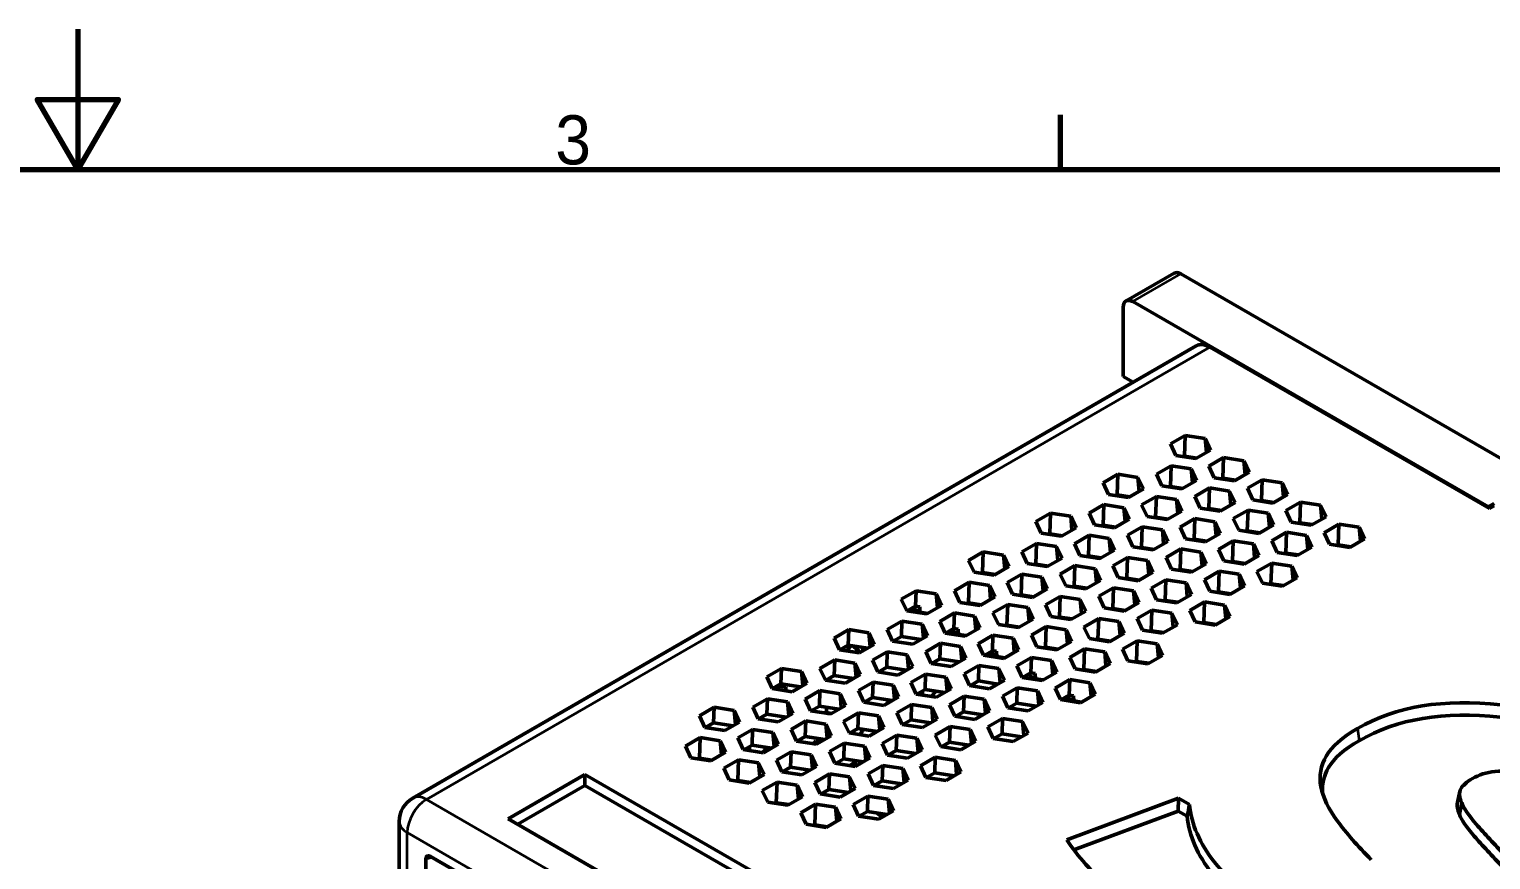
# Model space of a CAD drawing. Header units: millimetres. Extents: x 16 to 1137, y -51 to 344.
# Drawn here: x 229.4 to 336.9, y 282.8 to 343.9 of the extents above; entities that cross this region are included whole.
import ezdxf

# ---------------------------------------------------------------- set-up
doc = ezdxf.new("R2010")
doc.units = ezdxf.units.MM
doc.header["$LTSCALE"] = 1.2
doc.layers.get('0').update_dxf_attribs({"lineweight": 25})
for name, color, linetype, lineweight in [('경계(ISO)', 7, 'Continuous', 70), ('외형선(ISO)', 7, 'Continuous', 50), ('좁은 외형선(ISO)', 7, 'Continuous', 35)]:
    doc.layers.add(name, color=color, linetype=linetype, lineweight=lineweight)
doc.styles.get("Standard").update_dxf_attribs({"font": ''})
doc.styles.get('Standard').set_extended_font_data('Gulim')

# ---------------------------------------------------------------- blocks, each defined once
blk = doc.blocks.new('경계 Default Border')
at = {"layer": '경계(ISO)'}
blk.add_line((280, 287), (280, 290.9), dxfattribs=at)
at = {"layer": '경계(ISO)', "flags": 128}
for points in [[(210, 297), (210, 287), (207.11, 292), (212.89, 292), (210, 287)], [(10, 10), (10, 287), (410, 287), (410, 10), (10, 10)]]:
    blk.add_lwpolyline(points, dxfattribs=at)
at = {"layer": '경계(ISO)', "insert": (244.01, 287.32), "char_height": 3.5, "attachment_point": 7}
blk.add_mtext('3', dxfattribs=at)

msp = doc.modelspace()

# ---------------------------------------------------------------- linework, layer by layer
at = {"layer": '외형선(ISO)', "color": 7}
for p, q in [((313.629, 325.948), (310.094, 323.906)), ((405.346, 273.234), (314.129, 325.898)), ((310.594, 323.857), (336.757, 308.752)), ((309.887, 318.345), (309.887, 323.449)), ((257.624, 287.334), (315.253, 320.607)), ((336.83, 308.628), (316.253, 320.508)), ((309.887, 318.345), (310.612, 317.927)), ((313.361, 313.388), (314.443, 314.012)), ((314.443, 314.012), (314.391, 312.492)), ((314.443, 314.012), (315.921, 313.784)), ((313.757, 312.535), (313.361, 313.388)), ((316.317, 312.931), (315.235, 312.306)), ((315.921, 313.784), (316.317, 312.931)), ((315.921, 313.784), (316.016, 312.757)), ((315.235, 312.306), (313.757, 312.535)), ((314.391, 312.492), (314.315, 312.448)), ((315.311, 312.35), (314.391, 312.492)), ((316.19, 311.755), (317.272, 312.379)), ((317.272, 312.379), (317.219, 310.859)), ((317.272, 312.379), (318.749, 312.151)), ((318.749, 312.151), (319.145, 311.298)), ((318.749, 312.151), (318.844, 311.124)), ((308.412, 310.53), (309.493, 311.155)), ((309.493, 311.155), (309.441, 309.634)), ((309.493, 311.155), (310.971, 310.926)), ((310.971, 310.926), (311.367, 310.073)), ((310.971, 310.926), (311.066, 309.899)), ((312.326, 311.157), (313.408, 311.782)), ((312.722, 310.304), (312.326, 311.157)), ((313.408, 311.782), (313.356, 310.261)), ((313.408, 311.782), (314.886, 311.553)), ((314.886, 311.553), (315.282, 310.7)), ((314.886, 311.553), (314.98, 310.526)), ((316.586, 310.902), (316.19, 311.755)), ((318.064, 310.673), (316.586, 310.902)), ((317.219, 310.859), (317.143, 310.815)), ((318.139, 310.717), (317.219, 310.859)), ((319.145, 311.298), (318.064, 310.673)), ((319.018, 310.122), (320.1, 310.746)), ((320.1, 310.746), (320.048, 309.226)), ((320.1, 310.746), (321.578, 310.518)), ((308.808, 309.677), (308.412, 310.53)), ((310.285, 309.448), (308.808, 309.677)), ((311.367, 310.073), (310.285, 309.448)), ((314.2, 310.075), (312.722, 310.304)), ((313.356, 310.261), (313.28, 310.218)), ((314.276, 310.119), (313.356, 310.261)), ((314.118, 310.088), (314.117, 310.144)), ((315.282, 310.7), (314.2, 310.075)), ((315.154, 309.524), (316.236, 310.149)), ((316.236, 310.149), (316.184, 308.628)), ((316.236, 310.149), (317.714, 309.92)), ((317.714, 309.92), (318.11, 309.067)), ((317.714, 309.92), (317.809, 308.893)), ((319.414, 309.269), (319.018, 310.122)), ((321.974, 309.665), (320.892, 309.04)), ((321.578, 310.518), (321.974, 309.665)), ((321.578, 310.518), (321.673, 309.491)), ((307.376, 308.299), (308.458, 308.924)), ((308.458, 308.924), (308.406, 307.404)), ((308.458, 308.924), (309.936, 308.695)), ((309.441, 309.634), (309.365, 309.591)), ((310.361, 309.492), (309.441, 309.634)), ((309.936, 308.695), (310.332, 307.842)), ((309.936, 308.695), (310.031, 307.668)), ((311.24, 308.897), (312.322, 309.522)), ((311.636, 308.044), (311.24, 308.897)), ((312.322, 309.522), (312.27, 308.001)), ((312.322, 309.522), (313.8, 309.293)), ((313.8, 309.293), (314.196, 308.44)), ((313.8, 309.293), (313.894, 308.266)), ((315.55, 308.671), (315.154, 309.524)), ((317.028, 308.442), (315.55, 308.671)), ((316.184, 308.628), (316.108, 308.585)), ((317.104, 308.486), (316.184, 308.628)), ((318.11, 309.067), (317.028, 308.442)), ((320.892, 309.04), (319.414, 309.269)), ((320.048, 309.226), (319.972, 309.182)), ((320.968, 309.084), (320.048, 309.226)), ((321.847, 308.489), (322.928, 309.113)), ((322.928, 309.113), (322.876, 307.593)), ((322.928, 309.113), (324.406, 308.885)), ((324.406, 308.885), (324.802, 308.032)), ((324.406, 308.885), (324.501, 307.858)), ((336.757, 308.752), (337.181, 308.997)), ((336.757, 308.67), (336.757, 308.752)), ((336.83, 308.628), (337.184, 308.832)), ((303.462, 307.672), (304.544, 308.297)), ((303.858, 306.819), (303.462, 307.672)), ((304.544, 308.297), (304.491, 306.777)), ((304.544, 308.297), (306.022, 308.068)), ((306.022, 308.068), (306.418, 307.215)), ((306.022, 308.068), (306.116, 307.041)), ((307.772, 307.446), (307.376, 308.299)), ((310.332, 307.842), (309.25, 307.217)), ((313.114, 307.815), (311.636, 308.044)), ((312.27, 308.001), (312.194, 307.958)), ((313.19, 307.859), (312.27, 308.001)), ((312.755, 307.871), (312.755, 307.926)), ((314.196, 308.44), (313.114, 307.815)), ((314.068, 307.264), (315.15, 307.889)), ((315.15, 307.889), (315.098, 306.368)), ((315.15, 307.889), (316.628, 307.66)), ((316.628, 307.66), (317.024, 306.807)), ((316.628, 307.66), (316.723, 306.633)), ((317.983, 307.891), (319.065, 308.516)), ((318.379, 307.038), (317.983, 307.891)), ((319.065, 308.516), (319.012, 306.995)), ((319.065, 308.516), (320.543, 308.287)), ((320.543, 308.287), (320.939, 307.434)), ((320.543, 308.287), (320.637, 307.26)), ((322.243, 307.636), (321.847, 308.489)), ((323.72, 307.407), (322.243, 307.636)), ((322.876, 307.593), (322.8, 307.549)), ((323.796, 307.451), (322.876, 307.593)), ((324.802, 308.032), (323.72, 307.407)), ((305.336, 306.59), (303.858, 306.819)), ((304.491, 306.777), (304.415, 306.733)), ((305.412, 306.634), (304.491, 306.777)), ((304.861, 306.719), (304.861, 306.664)), ((306.418, 307.215), (305.336, 306.59)), ((306.29, 306.039), (307.372, 306.664)), ((307.372, 306.664), (307.32, 305.144)), ((307.372, 306.664), (308.85, 306.435)), ((309.25, 307.217), (307.772, 307.446)), ((308.406, 307.404), (308.33, 307.36)), ((309.326, 307.261), (308.406, 307.404)), ((308.85, 306.435), (309.246, 305.582)), ((308.85, 306.435), (308.945, 305.408)), ((310.205, 306.666), (311.287, 307.291)), ((310.601, 305.813), (310.205, 306.666)), ((311.287, 307.291), (311.234, 305.771)), ((311.287, 307.291), (312.764, 307.062)), ((312.764, 307.062), (313.16, 306.209)), ((312.764, 307.062), (312.859, 306.035)), ((314.464, 306.411), (314.068, 307.264)), ((317.024, 306.807), (315.942, 306.182)), ((319.857, 306.809), (318.379, 307.038)), ((319.012, 306.995), (318.937, 306.952)), ((319.933, 306.853), (319.012, 306.995)), ((319.768, 306.823), (319.769, 306.878)), ((320.939, 307.434), (319.857, 306.809)), ((320.811, 306.258), (321.893, 306.883)), ((321.893, 306.883), (321.841, 305.362)), ((321.893, 306.883), (323.371, 306.654)), ((323.371, 306.654), (323.767, 305.801)), ((323.371, 306.654), (323.466, 305.627)), ((324.675, 306.856), (325.757, 307.48)), ((325.071, 306.003), (324.675, 306.856)), ((325.757, 307.48), (325.705, 305.96)), ((325.757, 307.48), (327.235, 307.252)), ((327.235, 307.252), (327.631, 306.399)), ((327.235, 307.252), (327.329, 306.225)), ((298.512, 304.815), (299.594, 305.439)), ((299.594, 305.439), (299.542, 303.919)), ((299.594, 305.439), (301.072, 305.211)), ((302.426, 305.442), (303.508, 306.066)), ((302.822, 304.588), (302.426, 305.442)), ((303.508, 306.066), (303.456, 304.546)), ((303.508, 306.066), (304.986, 305.838)), ((304.986, 305.838), (305.382, 304.984)), ((304.986, 305.838), (305.081, 304.81)), ((306.686, 305.186), (306.29, 306.039)), ((309.246, 305.582), (308.164, 304.957)), ((312.079, 305.584), (310.601, 305.813)), ((311.234, 305.771), (311.158, 305.727)), ((312.154, 305.628), (311.234, 305.771)), ((313.16, 306.209), (312.079, 305.584)), ((313.033, 305.033), (314.115, 305.658)), ((314.115, 305.658), (314.063, 304.138)), ((314.115, 305.658), (315.593, 305.429)), ((315.942, 306.182), (314.464, 306.411)), ((315.098, 306.368), (315.022, 306.325)), ((316.018, 306.226), (315.098, 306.368)), ((315.593, 305.429), (315.989, 304.576)), ((315.593, 305.429), (315.687, 304.402)), ((316.897, 305.631), (317.979, 306.256)), ((317.293, 304.778), (316.897, 305.631)), ((317.979, 306.256), (317.926, 304.735)), ((317.979, 306.256), (319.457, 306.027)), ((319.457, 306.027), (319.853, 305.174)), ((319.457, 306.027), (319.551, 305)), ((321.207, 305.405), (320.811, 306.258)), ((322.685, 305.176), (321.207, 305.405)), ((321.841, 305.362), (321.765, 305.319)), ((322.761, 305.22), (321.841, 305.362)), ((323.767, 305.801), (322.685, 305.176)), ((326.549, 305.774), (325.071, 306.003)), ((325.705, 305.96), (325.629, 305.916)), ((326.625, 305.818), (325.705, 305.96)), ((327.631, 306.399), (326.549, 305.774)), ((298.908, 303.961), (298.512, 304.815)), ((301.468, 304.357), (300.386, 303.733)), ((301.072, 305.211), (301.468, 304.357)), ((301.072, 305.211), (301.166, 304.183)), ((304.3, 304.36), (302.822, 304.588)), ((303.456, 304.546), (303.38, 304.502)), ((304.376, 304.404), (303.456, 304.546)), ((305.382, 304.984), (304.3, 304.36)), ((305.255, 303.809), (306.337, 304.433)), ((306.337, 304.433), (306.284, 302.913)), ((306.337, 304.433), (307.815, 304.205)), ((308.164, 304.957), (306.686, 305.186)), ((307.32, 305.144), (307.244, 305.1)), ((308.24, 305.001), (307.32, 305.144)), ((307.847, 305.006), (307.847, 305.062)), ((307.847, 305.05), (308.216, 304.988)), ((308.185, 304.97), (307.95, 304.991)), ((309.119, 304.406), (310.2, 305.031)), ((309.515, 303.553), (309.119, 304.406)), ((310.2, 305.031), (310.148, 303.511)), ((310.2, 305.031), (311.678, 304.802)), ((311.678, 304.802), (312.074, 303.949)), ((311.678, 304.802), (311.773, 303.775)), ((313.429, 304.18), (313.033, 305.033)), ((315.989, 304.576), (314.907, 303.951)), ((318.771, 304.549), (317.293, 304.778)), ((317.926, 304.735), (317.85, 304.692)), ((318.847, 304.593), (317.926, 304.735)), ((319.853, 305.174), (318.771, 304.549)), ((319.725, 303.998), (320.807, 304.623)), ((320.807, 304.623), (320.755, 303.102)), ((320.807, 304.623), (322.285, 304.394)), ((322.285, 304.394), (322.681, 303.541)), ((322.285, 304.394), (322.38, 303.367)), ((297.477, 302.584), (298.559, 303.208)), ((298.559, 303.208), (298.506, 301.688)), ((298.559, 303.208), (300.036, 302.98)), ((300.386, 303.733), (298.908, 303.961)), ((299.542, 303.919), (299.466, 303.875)), ((300.462, 303.777), (299.542, 303.919)), ((301.34, 303.182), (302.422, 303.806)), ((302.422, 303.806), (302.37, 302.286)), ((302.422, 303.806), (303.9, 303.578)), ((303.9, 303.578), (304.296, 302.724)), ((303.9, 303.578), (303.995, 302.55)), ((305.651, 302.955), (305.255, 303.809)), ((308.211, 303.351), (307.129, 302.727)), ((307.815, 304.205), (308.211, 303.351)), ((307.815, 304.205), (307.909, 303.177)), ((310.992, 303.324), (309.515, 303.553)), ((310.148, 303.511), (310.072, 303.467)), ((311.068, 303.368), (310.148, 303.511)), ((310.332, 303.482), (310.292, 303.433)), ((312.074, 303.949), (310.992, 303.324)), ((311.947, 302.773), (313.029, 303.398)), ((313.029, 303.398), (312.977, 301.878)), ((313.029, 303.398), (314.507, 303.169)), ((314.907, 303.951), (313.429, 304.18)), ((314.063, 304.138), (313.987, 304.094)), ((314.983, 303.995), (314.063, 304.138)), ((314.182, 304.064), (314.181, 304.119)), ((315.862, 303.4), (316.943, 304.025)), ((316.258, 302.547), (315.862, 303.4)), ((316.943, 304.025), (316.891, 302.505)), ((316.943, 304.025), (318.421, 303.796)), ((318.421, 303.796), (318.817, 302.943)), ((318.421, 303.796), (318.516, 302.769)), ((320.121, 303.145), (319.725, 303.998)), ((322.681, 303.541), (321.599, 302.916)), ((293.562, 301.957), (294.644, 302.581)), ((294.644, 302.581), (294.605, 301.441)), ((294.644, 302.581), (296.122, 302.353)), ((296.122, 302.353), (296.518, 301.5)), ((296.122, 302.353), (296.217, 301.326)), ((297.873, 301.731), (297.477, 302.584)), ((300.432, 302.127), (299.351, 301.502)), ((300.036, 302.98), (300.432, 302.127)), ((300.036, 302.98), (300.131, 301.953)), ((301.736, 302.328), (301.34, 303.182)), ((303.214, 302.1), (301.736, 302.328)), ((302.37, 302.286), (302.294, 302.242)), ((303.29, 302.144), (302.37, 302.286)), ((303.204, 302.157), (303.164, 302.107)), ((304.296, 302.724), (303.214, 302.1)), ((304.169, 301.549), (305.251, 302.173)), ((305.251, 302.173), (305.198, 300.653)), ((305.251, 302.173), (306.729, 301.945)), ((307.129, 302.727), (305.651, 302.955)), ((306.284, 302.913), (306.209, 302.869)), ((307.205, 302.771), (306.284, 302.913)), ((306.892, 302.763), (306.931, 302.813)), ((308.083, 302.176), (309.165, 302.8)), ((308.479, 301.322), (308.083, 302.176)), ((309.165, 302.8), (309.113, 301.28)), ((309.165, 302.8), (310.643, 302.572)), ((310.643, 302.572), (311.039, 301.718)), ((310.643, 302.572), (310.738, 301.544)), ((312.343, 301.92), (311.947, 302.773)), ((314.903, 302.316), (313.821, 301.691)), ((314.507, 303.169), (314.903, 302.316)), ((314.507, 303.169), (314.601, 302.142)), ((317.735, 302.318), (316.258, 302.547)), ((316.891, 302.505), (316.815, 302.461)), ((317.811, 302.362), (316.891, 302.505)), ((318.817, 302.943), (317.735, 302.318)), ((321.599, 302.916), (320.121, 303.145)), ((320.755, 303.102), (320.679, 303.059)), ((321.675, 302.96), (320.755, 303.102)), ((293.958, 301.104), (293.562, 301.957)), ((295.436, 300.875), (293.958, 301.104)), ((294.007, 301.096), (294.605, 301.441)), ((294.395, 301.32), (294.935, 301.008)), ((294.605, 301.441), (294.913, 301.394)), ((294.913, 301.394), (294.935, 301.008)), ((296.518, 301.5), (295.436, 300.875)), ((299.351, 301.502), (297.873, 301.731)), ((298.506, 301.688), (298.43, 301.644)), ((299.427, 301.546), (298.506, 301.688)), ((300.305, 300.951), (301.387, 301.575)), ((301.387, 301.575), (301.335, 300.055)), ((301.387, 301.575), (302.865, 301.347)), ((302.865, 301.347), (303.261, 300.494)), ((302.865, 301.347), (302.96, 300.32)), ((304.565, 300.695), (304.169, 301.549)), ((307.125, 301.091), (306.043, 300.467)), ((306.729, 301.945), (307.125, 301.091)), ((306.729, 301.945), (306.823, 300.917)), ((309.957, 301.094), (308.479, 301.322)), ((309.113, 301.28), (309.037, 301.236)), ((310.033, 301.138), (309.113, 301.28)), ((309.557, 301.156), (309.633, 301.199)), ((311.039, 301.718), (309.957, 301.094)), ((310.912, 300.543), (311.994, 301.167)), ((311.994, 301.167), (311.941, 299.647)), ((311.994, 301.167), (313.472, 300.939)), ((313.821, 301.691), (312.343, 301.92)), ((312.977, 301.878), (312.901, 301.834)), ((313.897, 301.735), (312.977, 301.878)), ((314.775, 301.14), (315.857, 301.765)), ((315.171, 300.287), (314.775, 301.14)), ((315.857, 301.765), (315.805, 300.245)), ((315.857, 301.765), (317.335, 301.536)), ((317.335, 301.536), (317.731, 300.683)), ((317.335, 301.536), (317.43, 300.509)), ((292.527, 299.726), (293.609, 300.351)), ((293.609, 300.351), (293.57, 299.21)), ((293.609, 300.351), (295.087, 300.122)), ((295.512, 300.919), (294.935, 301.008)), ((295.087, 300.122), (295.483, 299.269)), ((295.087, 300.122), (295.181, 299.095)), ((295.119, 300.924), (295.119, 300.98)), ((296.391, 300.324), (297.473, 300.948)), ((296.787, 299.471), (296.391, 300.324)), ((297.473, 300.948), (297.433, 299.808)), ((297.473, 300.948), (298.95, 300.72)), ((298.95, 300.72), (299.346, 299.867)), ((298.95, 300.72), (299.045, 299.693)), ((300.701, 300.098), (300.305, 300.951)), ((302.179, 299.869), (300.701, 300.098)), ((301.335, 300.055), (301.259, 300.011)), ((302.255, 299.913), (301.335, 300.055)), ((303.261, 300.494), (302.179, 299.869)), ((306.043, 300.467), (304.565, 300.695)), ((305.198, 300.653), (305.123, 300.609)), ((306.119, 300.511), (305.198, 300.653)), ((306.997, 299.916), (308.079, 300.54)), ((308.079, 300.54), (308.027, 299.02)), ((308.079, 300.54), (309.557, 300.312)), ((309.557, 300.312), (309.953, 299.458)), ((309.557, 300.312), (309.652, 299.284)), ((311.308, 299.689), (310.912, 300.543)), ((313.868, 300.085), (312.786, 299.461)), ((313.472, 300.939), (313.868, 300.085)), ((313.472, 300.939), (313.566, 299.911)), ((316.649, 300.058), (315.171, 300.287)), ((315.805, 300.245), (315.729, 300.201)), ((316.725, 300.102), (315.805, 300.245)), ((317.731, 300.683), (316.649, 300.058)), ((288.613, 299.099), (289.694, 299.724)), ((289.009, 298.246), (288.613, 299.099)), ((289.694, 299.724), (289.655, 298.583)), ((289.694, 299.724), (291.172, 299.495)), ((291.172, 299.495), (291.568, 298.642)), ((291.172, 299.495), (291.267, 298.468)), ((292.923, 298.873), (292.527, 299.726)), ((292.972, 298.865), (293.57, 299.21)), ((293.57, 299.21), (294.999, 298.989)), ((295.483, 299.269), (294.401, 298.644)), ((298.265, 299.242), (296.787, 299.471)), ((296.835, 299.463), (297.433, 299.808)), ((297.191, 299.668), (297.598, 299.345)), ((297.223, 299.687), (297.764, 299.375)), ((297.433, 299.808), (297.741, 299.761)), ((297.741, 299.761), (297.764, 299.375)), ((298.34, 299.286), (297.764, 299.375)), ((297.79, 299.371), (297.79, 299.315)), ((299.346, 299.867), (298.265, 299.242)), ((299.219, 298.691), (300.301, 299.315)), ((300.301, 299.315), (300.262, 298.175)), ((300.301, 299.315), (301.779, 299.087)), ((301.779, 299.087), (302.175, 298.234)), ((301.779, 299.087), (301.874, 298.06)), ((303.134, 299.318), (304.215, 299.942)), ((303.53, 298.465), (303.134, 299.318)), ((304.215, 299.942), (304.163, 298.422)), ((304.215, 299.942), (305.693, 299.714)), ((305.693, 299.714), (306.089, 298.861)), ((305.693, 299.714), (305.788, 298.687)), ((307.393, 299.062), (306.997, 299.916)), ((308.871, 298.834), (307.393, 299.062)), ((308.027, 299.02), (307.951, 298.976)), ((308.947, 298.878), (308.027, 299.02)), ((309.953, 299.458), (308.871, 298.834)), ((309.826, 298.283), (310.908, 298.907)), ((310.908, 298.907), (310.855, 297.387)), ((310.908, 298.907), (312.385, 298.679)), ((312.786, 299.461), (311.308, 299.689)), ((311.941, 299.647), (311.865, 299.603)), ((312.862, 299.505), (311.941, 299.647)), ((290.486, 298.017), (289.009, 298.246)), ((289.057, 298.238), (289.655, 298.583)), ((289.551, 298.162), (289.864, 298.551)), ((289.655, 298.583), (291.084, 298.362)), ((289.966, 298.535), (290.564, 298.062)), ((291.568, 298.642), (290.486, 298.017)), ((290.719, 298.419), (290.719, 298.151)), ((291.441, 297.466), (292.523, 298.091)), ((292.523, 298.091), (292.484, 296.95)), ((292.523, 298.091), (294.001, 297.862)), ((294.401, 298.644), (292.923, 298.873)), ((292.985, 298.873), (292.978, 298.864)), ((294.001, 297.862), (294.397, 297.009)), ((294.001, 297.862), (294.095, 296.835)), ((295.355, 298.093), (296.437, 298.718)), ((295.751, 297.24), (295.355, 298.093)), ((296.437, 298.718), (296.398, 297.577)), ((296.437, 298.718), (297.915, 298.489)), ((297.915, 298.489), (298.311, 297.636)), ((297.915, 298.489), (298.01, 297.462)), ((299.615, 297.838), (299.219, 298.691)), ((301.093, 297.609), (299.615, 297.838)), ((299.664, 297.83), (300.262, 298.175)), ((300.052, 298.054), (300.592, 297.742)), ((300.262, 298.175), (300.569, 298.128)), ((300.569, 298.128), (300.592, 297.742)), ((302.175, 298.234), (301.093, 297.609)), ((305.007, 298.236), (303.53, 298.465)), ((304.163, 298.422), (304.087, 298.378)), ((305.083, 298.28), (304.163, 298.422)), ((304.607, 298.298), (304.683, 298.342)), ((304.92, 298.25), (304.996, 298.293)), ((306.089, 298.861), (305.007, 298.236)), ((305.962, 297.685), (307.044, 298.309)), ((307.044, 298.309), (306.992, 296.789)), ((307.044, 298.309), (308.522, 298.081)), ((308.522, 298.081), (308.918, 297.228)), ((308.522, 298.081), (308.616, 297.054)), ((310.222, 297.429), (309.826, 298.283)), ((312.781, 297.825), (311.7, 297.201)), ((312.385, 298.679), (312.781, 297.825)), ((312.385, 298.679), (312.48, 297.651)), ((283.663, 296.241), (284.745, 296.866)), ((284.745, 296.866), (284.705, 295.726)), ((284.745, 296.866), (286.223, 296.637)), ((287.577, 296.868), (288.659, 297.493)), ((287.973, 296.015), (287.577, 296.868)), ((288.659, 297.493), (288.62, 296.353)), ((288.659, 297.493), (290.137, 297.264)), ((290.137, 297.264), (290.533, 296.411)), ((290.137, 297.264), (290.232, 296.237)), ((291.837, 296.613), (291.441, 297.466)), ((291.886, 296.605), (292.484, 296.95)), ((292.133, 296.748), (292.133, 296.567)), ((292.484, 296.95), (293.913, 296.729)), ((294.397, 297.009), (293.315, 296.384)), ((297.229, 297.011), (295.751, 297.24)), ((295.8, 297.232), (296.398, 297.577)), ((296.398, 297.577), (297.827, 297.356)), ((298.311, 297.636), (297.229, 297.011)), ((298.184, 296.46), (299.266, 297.085)), ((299.266, 297.085), (299.227, 295.945)), ((299.266, 297.085), (300.744, 296.856)), ((301.169, 297.653), (300.592, 297.742)), ((300.744, 296.856), (301.14, 296.003)), ((300.744, 296.856), (300.838, 295.829)), ((302.048, 297.058), (303.129, 297.682)), ((302.444, 296.205), (302.048, 297.058)), ((303.129, 297.682), (303.09, 296.542)), ((303.129, 297.682), (304.607, 297.454)), ((304.607, 297.454), (305.003, 296.601)), ((304.607, 297.454), (304.702, 296.427)), ((306.358, 296.832), (305.962, 297.685)), ((307.836, 296.603), (306.358, 296.832)), ((306.992, 296.789), (306.916, 296.745)), ((307.912, 296.647), (306.992, 296.789)), ((308.918, 297.228), (307.836, 296.603)), ((311.7, 297.201), (310.222, 297.429)), ((310.855, 297.387), (310.779, 297.343)), ((311.775, 297.245), (310.855, 297.387)), ((284.059, 295.388), (283.663, 296.241)), ((284.108, 295.381), (284.705, 295.726)), ((284.705, 295.726), (286.135, 295.505)), ((286.619, 295.784), (285.537, 295.159)), ((286.223, 296.637), (286.619, 295.784)), ((286.223, 296.637), (286.317, 295.61)), ((289.451, 295.786), (287.973, 296.015)), ((288.022, 296.008), (288.62, 296.353)), ((288.62, 296.353), (290.049, 296.132)), ((290.533, 296.411), (289.451, 295.786)), ((290.406, 295.235), (291.488, 295.86)), ((291.488, 295.86), (291.448, 294.72)), ((291.488, 295.86), (292.965, 295.631)), ((293.315, 296.384), (291.837, 296.613)), ((294.269, 295.833), (295.351, 296.458)), ((294.665, 294.98), (294.269, 295.833)), ((295.351, 296.458), (295.312, 295.317)), ((295.351, 296.458), (296.829, 296.229)), ((296.829, 296.229), (297.225, 295.376)), ((296.829, 296.229), (296.924, 295.202)), ((298.58, 295.607), (298.184, 296.46)), ((298.629, 295.599), (299.227, 295.945)), ((299.227, 295.945), (300.656, 295.723)), ((301.14, 296.003), (300.058, 295.378)), ((300.545, 295.724), (300.568, 295.737)), ((303.921, 295.976), (302.444, 296.205)), ((302.492, 296.197), (303.09, 296.542)), ((302.88, 296.421), (303.42, 296.109)), ((303.09, 296.542), (303.398, 296.495)), ((303.398, 296.495), (303.42, 296.109)), ((303.997, 296.02), (303.42, 296.109)), ((305.003, 296.601), (303.921, 295.976)), ((304.876, 295.425), (305.958, 296.049)), ((305.958, 296.049), (305.919, 294.909)), ((305.958, 296.049), (307.436, 295.821)), ((307.436, 295.821), (307.832, 294.968)), ((307.436, 295.821), (307.53, 294.794)), ((282.627, 294.011), (283.709, 294.635)), ((283.709, 294.635), (283.67, 293.495)), ((283.709, 294.635), (285.187, 294.407)), ((285.537, 295.159), (284.059, 295.388)), ((284.264, 295.356), (284.434, 295.567)), ((284.434, 295.567), (285.062, 295.511)), ((285.062, 295.511), (285.062, 295.233)), ((286.491, 294.608), (287.573, 295.233)), ((286.887, 293.755), (286.491, 294.608)), ((287.573, 295.233), (287.534, 294.093)), ((287.573, 295.233), (289.051, 295.004)), ((289.051, 295.004), (289.447, 294.151)), ((289.051, 295.004), (289.146, 293.977)), ((290.802, 294.382), (290.406, 295.235)), ((290.85, 294.375), (291.448, 294.72)), ((291.448, 294.72), (292.877, 294.499)), ((293.361, 294.778), (292.28, 294.153)), ((292.965, 295.631), (293.361, 294.778)), ((292.965, 295.631), (293.06, 294.604)), ((296.143, 294.751), (294.665, 294.98)), ((294.714, 294.972), (295.312, 295.317)), ((295.119, 294.91), (295.119, 295.206)), ((295.312, 295.317), (296.741, 295.096)), ((296.093, 295.197), (295.78, 294.807)), ((297.225, 295.376), (296.143, 294.751)), ((297.098, 294.2), (298.18, 294.825)), ((298.18, 294.825), (298.14, 293.684)), ((298.18, 294.825), (299.658, 294.596)), ((300.058, 295.378), (298.58, 295.607)), ((299.658, 294.596), (300.054, 293.743)), ((299.658, 294.596), (299.752, 293.569)), ((301.012, 294.827), (302.094, 295.452)), ((301.408, 293.974), (301.012, 294.827)), ((302.094, 295.452), (302.055, 294.312)), ((302.094, 295.452), (303.572, 295.223)), ((303.572, 295.223), (303.968, 294.37)), ((303.572, 295.223), (303.667, 294.196)), ((305.272, 294.572), (304.876, 295.425)), ((305.321, 294.564), (305.919, 294.909)), ((305.709, 294.788), (306.249, 294.476)), ((305.919, 294.909), (306.226, 294.862)), ((306.226, 294.862), (306.249, 294.476)), ((307.832, 294.968), (306.75, 294.343)), ((278.713, 293.384), (279.795, 294.008)), ((279.795, 294.008), (279.756, 292.868)), ((279.795, 294.008), (281.273, 293.78)), ((281.273, 293.78), (281.669, 292.926)), ((281.273, 293.78), (281.367, 292.752)), ((283.023, 293.157), (282.627, 294.011)), ((285.583, 293.553), (284.501, 292.929)), ((285.187, 294.407), (285.583, 293.553)), ((285.187, 294.407), (285.282, 293.379)), ((288.365, 293.526), (286.887, 293.755)), ((286.936, 293.748), (287.534, 294.093)), ((287.534, 294.093), (288.963, 293.872)), ((288.048, 293.576), (288.048, 294.013)), ((288.048, 293.619), (288.417, 293.557)), ((288.386, 293.539), (288.151, 293.56)), ((289.447, 294.151), (288.365, 293.526)), ((289.32, 292.975), (290.402, 293.6)), ((290.402, 293.6), (290.362, 292.46)), ((290.402, 293.6), (291.879, 293.371)), ((292.28, 294.153), (290.802, 294.382)), ((292.489, 294.274), (292.692, 294.527)), ((292.795, 294.511), (292.839, 294.476)), ((293.234, 293.602), (294.316, 294.227)), ((293.63, 292.749), (293.234, 293.602)), ((294.316, 294.227), (294.277, 293.087)), ((294.316, 294.227), (295.794, 293.998)), ((295.794, 293.998), (296.19, 293.145)), ((295.794, 293.998), (295.888, 292.971)), ((297.494, 293.347), (297.098, 294.2)), ((297.543, 293.339), (298.14, 293.684)), ((298.14, 293.684), (299.57, 293.463)), ((300.054, 293.743), (298.972, 293.118)), ((302.886, 293.745), (301.408, 293.974)), ((301.457, 293.966), (302.055, 294.312)), ((302.055, 294.312), (303.484, 294.09)), ((303.968, 294.37), (302.886, 293.745)), ((306.75, 294.343), (305.272, 294.572)), ((306.826, 294.387), (306.249, 294.476)), ((279.109, 292.53), (278.713, 293.384)), ((280.587, 292.302), (279.109, 292.53)), ((279.158, 292.523), (279.756, 292.868)), ((279.756, 292.868), (281.185, 292.647)), ((281.669, 292.926), (280.587, 292.302)), ((280.977, 292.527), (280.977, 292.679)), ((284.501, 292.929), (283.023, 293.157)), ((283.072, 293.15), (283.67, 293.495)), ((283.67, 293.495), (285.099, 293.274)), ((285.456, 292.378), (286.538, 293.002)), ((286.538, 293.002), (286.499, 291.862)), ((286.538, 293.002), (288.016, 292.774)), ((288.016, 292.774), (288.412, 291.92)), ((288.016, 292.774), (288.11, 291.746)), ((289.716, 292.122), (289.32, 292.975)), ((289.764, 292.115), (290.362, 292.46)), ((290.362, 292.46), (291.791, 292.239)), ((292.275, 292.518), (291.193, 291.893)), ((291.879, 293.371), (292.275, 292.518)), ((291.879, 293.371), (291.974, 292.344)), ((295.108, 292.521), (293.63, 292.749)), ((293.679, 292.742), (294.277, 293.087)), ((294.277, 293.087), (295.706, 292.866)), ((296.19, 293.145), (295.108, 292.521)), ((296.063, 291.969), (297.144, 292.594)), ((297.144, 292.594), (297.105, 291.454)), ((297.144, 292.594), (298.622, 292.365)), ((298.972, 293.118), (297.494, 293.347)), ((299.926, 292.567), (301.008, 293.192)), ((300.322, 291.714), (299.926, 292.567)), ((301.008, 293.192), (300.969, 292.051)), ((301.008, 293.192), (302.486, 292.963)), ((302.486, 292.963), (302.882, 292.11)), ((302.486, 292.963), (302.581, 291.936)), ((277.678, 291.153), (278.76, 291.778)), ((278.76, 291.778), (278.707, 290.257)), ((278.76, 291.778), (280.237, 291.549)), ((280.237, 291.549), (280.633, 290.696)), ((280.237, 291.549), (280.332, 290.522)), ((281.541, 291.751), (282.623, 292.375)), ((281.937, 290.897), (281.541, 291.751)), ((282.623, 292.375), (282.584, 291.235)), ((282.623, 292.375), (284.101, 292.147)), ((284.101, 292.147), (284.497, 291.293)), ((284.101, 292.147), (284.196, 291.119)), ((285.852, 291.524), (285.456, 292.378)), ((287.33, 291.296), (285.852, 291.524)), ((285.901, 291.517), (286.499, 291.862)), ((286.499, 291.862), (287.928, 291.641)), ((287.093, 291.332), (287.262, 291.543)), ((287.262, 291.543), (287.692, 291.505)), ((288.412, 291.92), (287.33, 291.296)), ((288.284, 290.745), (289.366, 291.369)), ((289.366, 291.369), (289.327, 290.229)), ((289.366, 291.369), (290.844, 291.141)), ((291.193, 291.893), (289.716, 292.122)), ((290.719, 292.282), (290.493, 292.002)), ((290.527, 292.434), (290.719, 292.282)), ((290.719, 292.405), (290.719, 292.282)), ((292.148, 291.342), (293.23, 291.967)), ((293.23, 291.967), (293.191, 290.827)), ((293.23, 291.967), (294.708, 291.738)), ((294.708, 291.738), (295.104, 290.885)), ((294.708, 291.738), (294.802, 290.711)), ((296.459, 291.116), (296.063, 291.969)), ((296.507, 291.109), (297.105, 291.454)), ((297.105, 291.454), (298.534, 291.233)), ((299.018, 291.512), (297.936, 290.888)), ((298.622, 292.365), (299.018, 291.512)), ((298.622, 292.365), (298.717, 291.338)), ((301.8, 291.485), (300.322, 291.714)), ((300.371, 291.706), (300.969, 292.051)), ((300.969, 292.051), (302.398, 291.83)), ((302.882, 292.11), (301.8, 291.485)), ((278.074, 290.3), (277.678, 291.153)), ((279.552, 290.071), (278.074, 290.3)), ((280.633, 290.696), (279.552, 290.071)), ((283.415, 290.669), (281.937, 290.897)), ((281.986, 290.89), (282.584, 291.235)), ((282.391, 290.827), (282.391, 291.124)), ((282.584, 291.235), (284.013, 291.014)), ((283.648, 291.028), (283.365, 290.677)), ((284.497, 291.293), (283.415, 290.669)), ((283.581, 291.081), (283.648, 291.028)), ((283.648, 291.07), (283.648, 291.028)), ((284.37, 290.118), (285.452, 290.742)), ((285.452, 290.742), (285.413, 289.602)), ((285.452, 290.742), (286.93, 290.514)), ((286.93, 290.514), (287.326, 289.66)), ((286.93, 290.514), (287.024, 289.486)), ((288.68, 289.891), (288.284, 290.745)), ((290.844, 291.141), (291.24, 290.287)), ((290.844, 291.141), (290.939, 290.113)), ((292.544, 290.489), (292.148, 291.342)), ((294.022, 290.26), (292.544, 290.489)), ((292.593, 290.482), (293.191, 290.827)), ((293.191, 290.827), (294.62, 290.606)), ((295.104, 290.885), (294.022, 290.26)), ((294.976, 289.709), (296.058, 290.334)), ((296.058, 290.334), (296.019, 289.194)), ((296.058, 290.334), (297.536, 290.105)), ((297.936, 290.888), (296.459, 291.116)), ((278.707, 290.257), (278.631, 290.213)), ((279.628, 290.115), (278.707, 290.257)), ((280.506, 289.52), (281.588, 290.145)), ((280.902, 288.667), (280.506, 289.52)), ((281.588, 290.145), (281.536, 288.624)), ((281.588, 290.145), (283.066, 289.916)), ((283.066, 289.916), (283.462, 289.063)), ((283.066, 289.916), (283.161, 288.889)), ((284.766, 289.264), (284.37, 290.118)), ((286.244, 289.036), (284.766, 289.264)), ((284.815, 289.257), (285.413, 289.602)), ((285.062, 289.4), (285.062, 289.219)), ((285.413, 289.602), (286.842, 289.381)), ((287.326, 289.66), (286.244, 289.036)), ((290.158, 289.663), (288.68, 289.891)), ((288.729, 289.884), (289.327, 290.229)), ((289.327, 290.229), (290.756, 290.008)), ((289.758, 289.725), (289.927, 289.822)), ((291.24, 290.287), (290.158, 289.663)), ((291.113, 289.112), (292.195, 289.736)), ((292.195, 289.736), (292.155, 288.596)), ((292.195, 289.736), (293.673, 289.508)), ((293.673, 289.508), (294.069, 288.654)), ((293.673, 289.508), (293.767, 288.48)), ((295.372, 288.856), (294.976, 289.709)), ((297.932, 289.252), (296.85, 288.627)), ((297.536, 290.105), (297.932, 289.252)), ((297.536, 290.105), (297.631, 289.078)), ((270.291, 289.072), (264.635, 285.807)), ((265.342, 285.398), (270.291, 288.256)), ((341.709, 247.839), (270.291, 289.072)), ((270.291, 289.072), (270.291, 288.256)), ((270.291, 288.256), (341.002, 247.431)), ((282.38, 288.438), (280.902, 288.667)), ((281.536, 288.624), (281.46, 288.58)), ((282.456, 288.482), (281.536, 288.624)), ((283.462, 289.063), (282.38, 288.438)), ((283.335, 287.887), (284.416, 288.512)), ((284.416, 288.512), (284.364, 286.991)), ((284.416, 288.512), (285.894, 288.283)), ((285.894, 288.283), (286.29, 287.43)), ((285.894, 288.283), (285.989, 287.256)), ((287.198, 288.485), (288.28, 289.109)), ((287.594, 287.631), (287.198, 288.485)), ((288.28, 289.109), (288.241, 287.969)), ((288.28, 289.109), (289.758, 288.881)), ((289.758, 288.881), (290.154, 288.027)), ((289.758, 288.881), (289.853, 287.853)), ((291.509, 288.258), (291.113, 289.112)), ((292.987, 288.03), (291.509, 288.258)), ((291.558, 288.251), (292.155, 288.596)), ((292.155, 288.596), (293.585, 288.375)), ((294.069, 288.654), (292.987, 288.03)), ((296.85, 288.627), (295.372, 288.856)), ((295.421, 288.849), (296.019, 289.194)), ((296.019, 289.194), (297.448, 288.973)), ((324.416, 288.162), (324.423, 288.133)), ((283.731, 287.034), (283.335, 287.887)), ((286.29, 287.43), (285.208, 286.805)), ((289.072, 287.403), (287.594, 287.631)), ((287.643, 287.624), (288.241, 287.969)), ((288.241, 287.969), (289.67, 287.748)), ((290.154, 288.027), (289.072, 287.403)), ((290.027, 286.852), (291.109, 287.476)), ((291.109, 287.476), (291.069, 286.336)), ((291.109, 287.476), (292.586, 287.248)), ((292.586, 287.248), (292.982, 286.394)), ((292.586, 287.248), (292.681, 286.22)), ((305.737, 284.256), (313.957, 287.322)), ((313.957, 287.322), (313.933, 286.376)), ((313.957, 287.322), (314.765, 286.856)), ((334.47, 287.009), (334.644, 287.812)), ((285.208, 286.805), (283.731, 287.034)), ((284.364, 286.991), (284.288, 286.947)), ((285.284, 286.849), (284.364, 286.991)), ((284.808, 286.867), (284.884, 286.911)), ((285.121, 286.819), (285.197, 286.862)), ((286.163, 286.254), (287.245, 286.879)), ((286.559, 285.401), (286.163, 286.254)), ((287.245, 286.879), (287.193, 285.358)), ((287.245, 286.879), (288.723, 286.65)), ((288.723, 286.65), (289.119, 285.797)), ((288.723, 286.65), (288.817, 285.623)), ((290.423, 285.998), (290.027, 286.852)), ((291.901, 285.77), (290.423, 285.998)), ((290.472, 285.991), (291.069, 286.336)), ((290.528, 286.023), (290.528, 285.982)), ((291.069, 286.336), (292.498, 286.115)), ((292.982, 286.394), (291.901, 285.77)), ((306.259, 283.513), (313.933, 286.376)), ((313.933, 286.376), (314.592, 285.995)), ((334.783, 286.976), (334.611, 286.137)), ((256.624, 285.602), (256.624, 267.639)), ((264.635, 285.807), (336.052, 244.573)), ((288.037, 285.172), (286.559, 285.401)), ((287.193, 285.358), (287.117, 285.314)), ((288.113, 285.216), (287.193, 285.358)), ((289.119, 285.797), (288.037, 285.172)), ((258.575, 278.33), (258.575, 282.836)), ((262.709, 280.851), (258.923, 283.037))]:
    msp.add_line(p, q, dxfattribs=at)
msp.add_arc((258.624, 285.602), 2, 120, 180, dxfattribs=at)
for centre, major_axis, ratio, start_param, end_param in [((314.129, 325.082), (-0.5, 0.866), 0.5773503, 5.4977871, 6.2831853), ((310.594, 323.04), (-0.5, 0.866), 0.5773503, 5.4977871, 7.0685835), ((316.253, 318.875), (-1, 1.732), 0.5773503, 5.4977871, 6.2831853), ((309.478, 301.149), (-0.25, -0.433), 0.4056116, 1.7659646, 1.882968), ((300.894, 295.731), (-0.263, -0.427), 0.6303546, 5.0647427, 5.2638431), ((299.528, 288.89), (-9, 0), 0.5773503, 4.4075053, 4.4936739), ((289.894, 289.381), (0.283, 0.469), 0.5279765, 5.7883008, 7.0475505), ((299.528, 288.89), (-9, 0), 0.5773503, 6.065897, 6.069027), ((299.528, 288.89), (9, 0), 0.5773503, 3.6808209, 3.7515273), ((304.352, 214.466), (23.003, 126.283), 0.0258558, 0.9650604, 0.9733552), ((258.934, 282.617), (-0.258, 0.446), 0.5601958, 5.5128663, 7.0535043)]:
    msp.add_ellipse(centre, major_axis=major_axis, ratio=ratio, start_param=start_param, end_param=end_param, dxfattribs=at)
for points in [[(309.607, 301.148), (309.615, 301.165), (309.623, 301.182), (309.631, 301.198)], [(334.47, 287.009), (334.416, 286.764), (334.467, 286.47), (334.611, 286.137)]]:
    msp.add_open_spline(points, degree=3, dxfattribs=at)
for points, knots in [([(327.118, 292.441), (329.95, 294.077), (333.463, 294.661), (341.852, 293.728), (346.12, 292.241), (350.461, 289.735)], [0, 0, 0, 0, 0.5, 0.5, 1, 1, 1, 1]), ([(327.242, 291.553), (330.034, 293.165), (333.476, 293.739), (341.773, 292.816), (346.01, 291.345), (350.336, 288.847)], [0, 0, 0, 0, 0.5, 0.5, 1, 1, 1, 1]), ([(324.416, 288.162), (324.278, 288.971), (324.412, 289.724), (325.228, 291.119), (325.994, 291.793), (327.118, 292.441)], [0, 0, 0, 0, 0.5, 0.5, 1, 1, 1, 1]), ([(324.552, 287.665), (324.495, 288.343), (324.641, 288.98), (325.386, 290.254), (326.132, 290.912), (327.242, 291.553)], [0.06508127, 0.06508127, 0.06508127, 0.06508127, 0.49987052, 0.49987052, 1, 1, 1, 1]), ([(344.527, 287.136), (342.649, 288.22), (340.929, 288.902), (337.804, 289.462), (336.538, 289.322), (335.568, 288.762)], [0, 0, 0, 0, 0.5, 0.5, 1, 1, 1, 1]), ([(328.133, 282.79), (327.118, 283.803), (326.286, 284.754), (324.993, 286.531), (324.585, 287.371), (324.416, 288.162)], [0, 0, 0, 0, 0.5, 0.5, 1, 1, 1, 1]), ([(335.568, 288.762), (335.137, 288.513), (334.852, 288.26), (334.575, 287.745), (334.598, 287.402), (334.783, 286.976)], [0, 0, 0, 0, 0.5, 0.5, 1, 1, 1, 1]), ([(314.592, 285.995), (314.724, 284.555), (315.341, 283.141), (317.549, 280.349), (319.13, 279.056), (321.174, 277.876)], [0, 0, 0, 0, 0.4977373, 0.4977373, 1, 1, 1, 1]), ([(314.765, 286.856), (314.888, 285.416), (315.5, 284.001), (317.701, 281.219), (319.267, 279.937), (321.299, 278.764)], [0, 0, 0, 0, 0.5, 0.5, 1, 1, 1, 1]), ([(334.611, 286.137), (334.756, 285.74), (335.124, 285.205), (336.298, 283.849), (337.014, 283.081), (337.862, 282.216), (337.863, 282.216), (337.863, 282.216)], [0, 0, 0, 0, 0.4995568, 0.4995568, 0.9999258, 0.9999258, 1, 1, 1, 1]), ([(334.783, 286.976), (334.922, 286.594), (335.283, 286.065), (336.453, 284.714), (337.169, 283.945), (338.016, 283.083)], [0, 0, 0, 0, 0.5, 0.5, 1, 1, 1, 1]), ([(314.926, 276.418), (312.51, 277.813), (310.563, 279.177), (307.607, 281.844), (306.491, 283.092), (305.737, 284.256)], [0, 0, 0, 0, 0.5, 0.5, 1, 1, 1, 1])]:
    msp.add_open_spline(points, degree=3, knots=knots, dxfattribs=at)
at = {"layer": '좁은 외형선(ISO)', "color": 7}
for p, q in [((310.594, 323.857), (314.129, 325.898)), ((258.624, 287.235), (316.253, 320.508)), ((327.118, 292.441), (327.242, 291.553)), ((289.816, 289.758), (289.816, 289.716)), ((290.136, 289.867), (290.23, 289.704)), ((338.527, 241.103), (258.624, 287.235)), ((257.21, 284.786), (337.113, 238.654)), ((257.21, 266.823), (257.21, 284.786)), ((259.072, 282.951), (258.575, 282.836))]:
    msp.add_line(p, q, dxfattribs=at)
for major_axis, start_param, end_param in [((-1, -1.732), 3.9269908, 5.4977871), ((-1, 1.732), 5.4977871, 6.2831853), ((-2, 0), 0, 0.7853982)]:
    msp.add_ellipse((258.624, 285.602), major_axis=major_axis, ratio=0.5773503, start_param=start_param, end_param=end_param, dxfattribs=at)

# ---------------------------------------------------------------- block references
at = {"color": 7, "xscale": 1.03275, "yscale": 1.03275, "zscale": 1.03275}
msp.add_blockref('경계 Default Border', (16.103, 37.174), dxfattribs=at)

doc.saveas('drawing.dxf')
